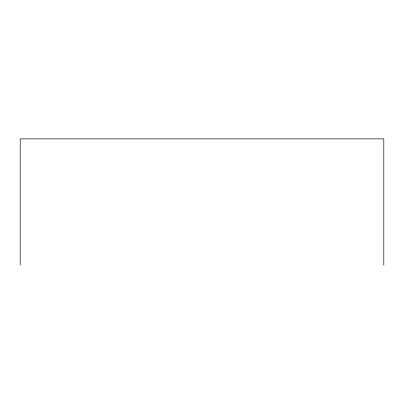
<?xml version="1.0" encoding="UTF-8"?>
<svg xmlns="http://www.w3.org/2000/svg" width="404" height="404" viewBox="0 0 404 404"><rect width="100%" height="100%" fill="white"/><g stroke="black" fill="none" stroke-linecap="round" stroke-linejoin="round"><path stroke-width="0.61" d="M383.8 265.125L383.8 138.875L20.2 138.875L20.2 265.125"/></g></svg>
